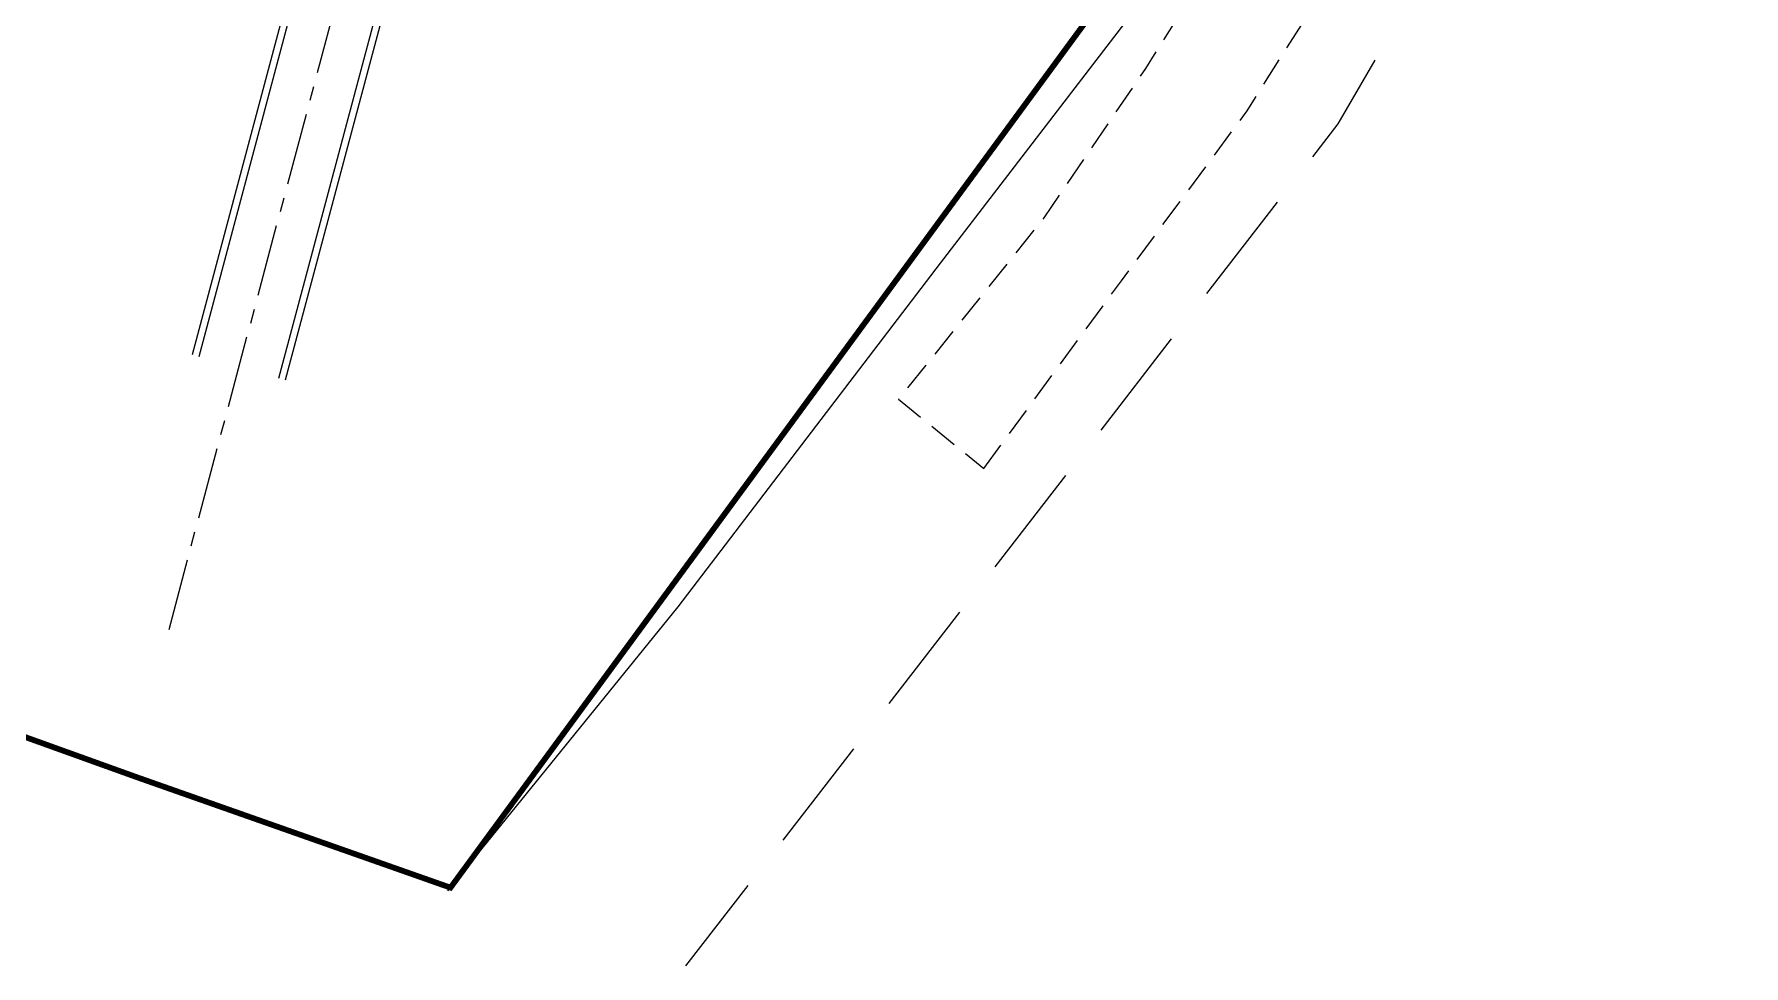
# Model space of a CAD drawing. Header units: metres. Extents: x 689715 to 690980, y 1005284 to 1006835.
# Drawn here: x 690728.8 to 690877.1, y 1005318.7 to 1005399.5 of the extents above; entities that cross this region are included whole.
import ezdxf

# ---------------------------------------------------------------- set-up
doc = ezdxf.new("R2010")
doc.units = ezdxf.units.M
for name, pattern in [('CENTER', [2, 1.25, -0.25, 0.25, -0.25]), ('DASHED', [0.75, 0.5, -0.25]), ('DASHED2', [0.375, 0.25, -0.125]), ('HIDDEN', [0.375, 0.25, -0.125])]:
    doc.linetypes.add(name, pattern=pattern)
for name, color, linetype in [('C-CALLE-ACERA', 8, 'Continuous'), ('C-LOTE-LINEA', 230, 'Continuous'), ('C-POLIG-MACRO', 6, 'Continuous'), ('CALLES-CENTRO', 2, 'CENTER'), ('G-Poligono efectivo', 40, 'Continuous'), ('POLIGONO EFECTIVO FIII', 6, 'Continuous')]:
    doc.layers.add(name, color=color, linetype=linetype)

msp = doc.modelspace()

# ---------------------------------------------------------------- linework, layer by layer
at = {"color": 250, "linetype": 'HIDDEN', "ltscale": 10, "flags": 128}
msp.add_lwpolyline([(690811.178, 1005361.801), (690823.117, 1005378.08), (690834.015, 1005392.807), (690843.393, 1005407.643), (690854.468, 1005426.394), (690862.476, 1005442.211), (690870.239, 1005459.749), (690879.545, 1005480.226), (690886.781, 1005498.957), (690893.023, 1005517.882), (690899.796, 1005538.585), (690905.469, 1005556.647), (690912.742, 1005578.333), (690919.196, 1005599.009), (690924.459, 1005614.157), (690929.944, 1005632.488), (690935.072, 1005649.38), (690940.953, 1005666.374), (690947.26, 1005690.304), (690951.723, 1005709.533), (690956.49, 1005729.174), (690959.783, 1005746.656), (690960.052, 1005770.038), (690959.73, 1005789.263), (690955.643, 1005807.73), (690950.581, 1005823.714), (690946.895, 1005840.902), (690945.544, 1005859.462), (690947.309, 1005880.373), (690952.105, 1005903.844), (690955, 1005919.123), (690958.788, 1005939.567), (690961.048, 1005966.036), (690956.935, 1005984.927), (690948.988, 1005998.643), (690930.22, 1006012.603), (690928.382, 1006006.292), (690941.837, 1005994.785), (690948.112, 1005982.912), (690951.098, 1005967.002), (690951.679, 1005941.084), (690949.388, 1005925.647), (690945.585, 1005905.361), (690941.646, 1005881.14), (690939.672, 1005860.452), (690940.819, 1005840.522), (690944.777, 1005821.408), (690949.537, 1005807.274), (690953.15, 1005789.302), (690953.57, 1005769.771), (690952.017, 1005748.083), (690950.026, 1005730.484), (690946.069, 1005711.655), (690940.803, 1005688.484), (690935, 1005668.617), (690924.653, 1005647.839), (690921.334, 1005635.354), (690914.792, 1005617.211), (690910.061, 1005602.395), (690902.105, 1005579.096), (690896.098, 1005560.471), (690889.709, 1005539.989), (690884.303, 1005521.45), (690876.961, 1005501.796), (690869.584, 1005484.525), (690860.691, 1005464.006), (690853.719, 1005447.581), (690844.941, 1005430.342), (690835.247, 1005412.493), (690825.2, 1005396.495), (690816.386, 1005383.549), (690803.767, 1005367.803)], close=True, dxfattribs=at)
at = {"layer": 'C-CALLE-ACERA', "linetype": 'Continuous', "ltscale": 5, "flags": 128}
for points in [[(690699.762, 1005383.038), (690714.928, 1005439.9, -0.4142136), (690722.271, 1005444.151), (690753.963, 1005435.698, -0.4142136), (690758.214, 1005428.355), (690743.048, 1005371.493)], [(690700.341, 1005382.883), (690715.507, 1005439.745, -0.4142136), (690722.116, 1005443.571), (690753.809, 1005435.119, -0.4142136), (690757.635, 1005428.509), (690742.469, 1005371.647)], [(690750.005, 1005369.637), (690765.171, 1005426.499, -0.4142136), (690772.515, 1005430.75), (690814.362, 1005419.589)], [(690750.585, 1005369.482), (690765.751, 1005426.345, -0.4142136), (690772.36, 1005430.171), (690814.208, 1005419.009)]]:
    msp.add_lwpolyline(points, format="xyb", dxfattribs=at)
at = {"layer": 'C-LOTE-LINEA', "linetype": 'DASHED2', "ltscale": 10}
msp.add_lwpolyline([(690874.414, 1005511.208), (690854.384, 1005461.893), (690822.641, 1005404.116), (690764.893, 1005325.437), (690762.128, 1005326.411), (690737.754, 1005334.989), (690703.65, 1005347.251), (690691.575, 1005351.243), (690676.779, 1005356.45), (690655.913, 1005365.014), (690627.835, 1005376.536), (690627.476, 1005376.701), (690627.182, 1005376.835), (690614.449, 1005374.867), (690594.722, 1005371.819), (690370.574, 1005349.771)], dxfattribs=at)
at = {"layer": 'C-POLIG-MACRO', "linetype": 'DASHED', "ltscale": 20, "flags": 128}
msp.add_lwpolyline([(690975.168, 1005757.445), (690969.167, 1005757.82, 0.3966159), (690966.003, 1005755.193), (690962.588, 1005727.526), (690944.403, 1005659.184), (690930.1, 1005612.694), (690901.349, 1005524.429), (690886.961, 1005483.176), (690867.637, 1005439.095), (690855.598, 1005415.252), (690841.904, 1005391.682), (690785.296, 1005318.659)], format="xyb", dxfattribs=at)
at = {"layer": 'CALLES-CENTRO', "linetype": 'CENTER', "ltscale": 5}
msp.add_line((690740.466, 1005347.841), (690764.167, 1005436.703), dxfattribs=at)
at = {"layer": 'G-Poligono efectivo'}
for points in [[(690764.663, 1005325.154), (690784.638, 1005349.809), (690807.43, 1005379.613), (690825.226, 1005402.827), (690837.986, 1005424.789), (690849.517, 1005447.622), (690868.312, 1005490.493), (690882.38, 1005530.82), (690911.019, 1005618.732), (690925.166, 1005664.705), (690942.901, 1005731.346), (690946.474, 1005760.286), (690946.053, 1005791.723), (690933.079, 1005831.858)], [(690344.038, 1005346.812), (690370.574, 1005349.771), (690594.722, 1005371.819), (690614.449, 1005374.867), (690627.182, 1005376.835), (690627.476, 1005376.701), (690627.835, 1005376.536), (690655.913, 1005365.014), (690676.779, 1005356.45), (690691.575, 1005351.243), (690703.65, 1005347.251), (690737.754, 1005334.989), (690764.899, 1005325.435)]]:
    msp.add_lwpolyline(points, dxfattribs=at)
at = {"layer": 'POLIGONO EFECTIVO FIII', "linetype": 'Continuous', "ltscale": 10, "const_width": 0.5}
msp.add_lwpolyline([(690874.414, 1005511.208), (690854.384, 1005461.893), (690822.641, 1005404.116), (690764.893, 1005325.437), (690762.128, 1005326.411), (690737.754, 1005334.989), (690703.65, 1005347.251), (690691.575, 1005351.243), (690676.779, 1005356.45), (690655.913, 1005365.014), (690627.835, 1005376.536), (690627.476, 1005376.701), (690627.182, 1005376.835), (690614.449, 1005374.867), (690594.722, 1005371.819), (690370.574, 1005349.771)], dxfattribs=at)

doc.saveas('drawing.dxf')
